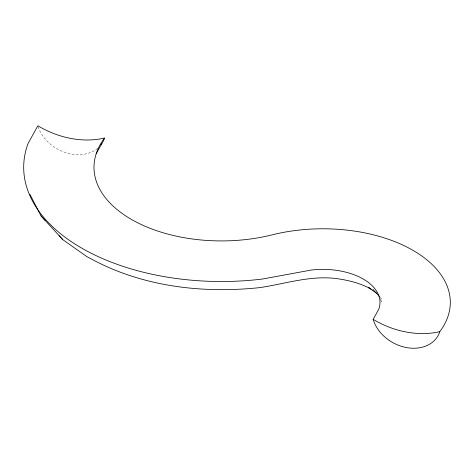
<?xml version="1.0" encoding="UTF-8"?>
<svg xmlns="http://www.w3.org/2000/svg" width="474" height="474" viewBox="0 0 474 474"><rect width="100%" height="100%" fill="white"/><g stroke="black" fill="none" stroke-linecap="round" stroke-linejoin="round"><path stroke-width="0.36" stroke-dasharray="2.37 1.78" d="M380.213 297.299L382.477 299.764M380.871 300.131L381.789 301.932L380.237 298.75M97.674 148.249A36.19 28.144 29 0 1 64.423 152.172A36.19 28.144 29 0 1 38.252 127.085"/><path stroke-width="0.71" d="M96.133 153.849L101.803 143.604M373.156 319.34L378.744 309.255A57.158 33.002 0 0 0 310.932 270.103L262.673 279.008A197.777 114.187 0 0 1 28.031 143.539L37.873 125.764A79.928 62.159 29 0 0 104.505 138.064A127.47 73.594 0 0 0 131.328 219.367A127.47 73.594 0 0 0 272.153 234.855A127.47 73.594 0 0 1 412.973 250.337A127.47 73.594 0 0 1 439.795 331.64A79.928 62.159 29 0 1 373.156 319.34A36.19 28.144 29 0 0 406.479 347.578A36.19 28.144 29 0 0 439.825 331.652M371.16 289.063C360.287 283.126 348.165 280.128 335.959 278.516C310.215 275.358 285.152 283.802 259.971 287.599C202.428 293.744 142.135 286.663 90.783 258.686L86.736 256.541L62.758 239.625L59.096 235.637M370.692 288.737L368.381 287.511L376.486 293.228M372.831 289.247L379.478 296.499M29.981 194.423L40.977 215.871L45.042 220.303M40.977 215.871L62.758 239.625M104.541 138.076A36.19 28.144 29 0 1 101.039 144.736"/></g></svg>
